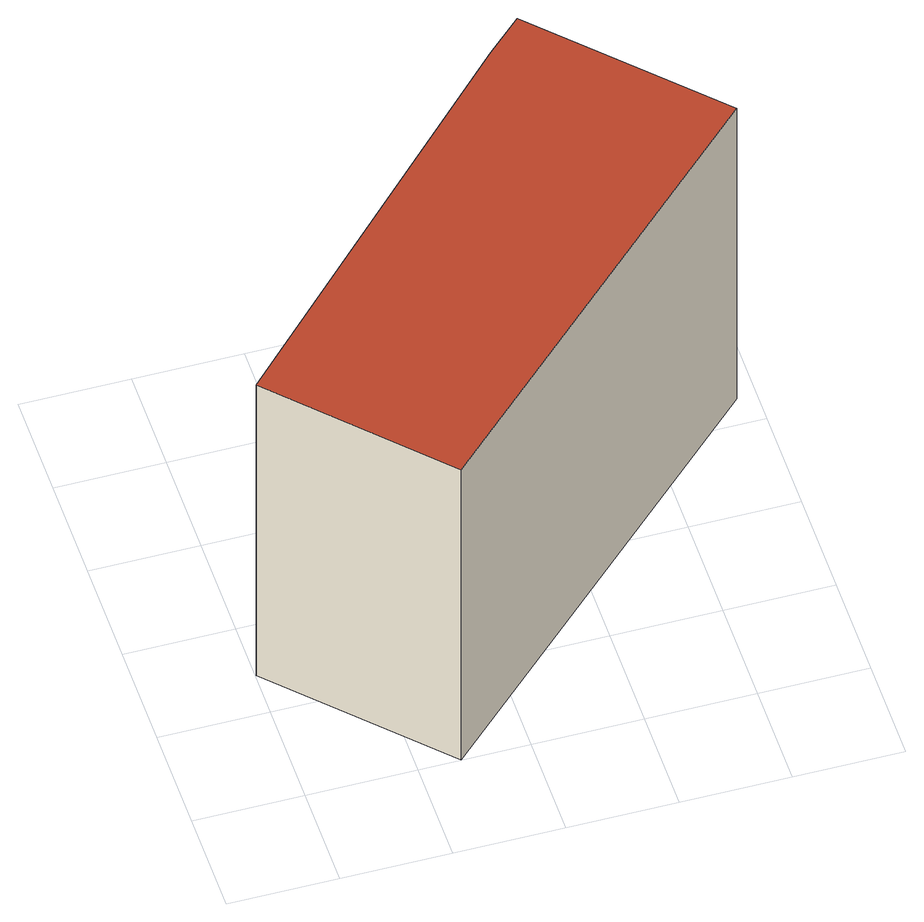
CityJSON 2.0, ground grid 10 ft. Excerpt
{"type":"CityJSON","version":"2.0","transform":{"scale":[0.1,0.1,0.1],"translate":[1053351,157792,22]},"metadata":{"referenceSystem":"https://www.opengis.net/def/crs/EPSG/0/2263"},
"CityObjects":{
"building1":{"type":"Building","attributes":{"name":"Bldg_1210014769","BIN":"4538452"},"geometry":[{"type":"MultiSurface","lod":"2","boundaries":[[[0,1,2,3,4]],[[5,6,7,8,9]],[[3,2,9,8]],[[4,3,8,7]],[[0,4,7,6]],[[1,0,6,5]],[[2,1,5,9]]],"semantics":{"surfaces":[{"type":"RoofSurface","BIN":"4538452"},{"type":"GroundSurface"},{"type":"WallSurface"}],"values":[0,1,2,2,2,2,2]}}]}
},
"vertices":[
[335,482,366],[302,451,366],[1,144,366],[138,0,366],[482,329,366],[302,451,4],[335,482,4],[482,329,4],[138,0,4],[1,144,4]
]}
